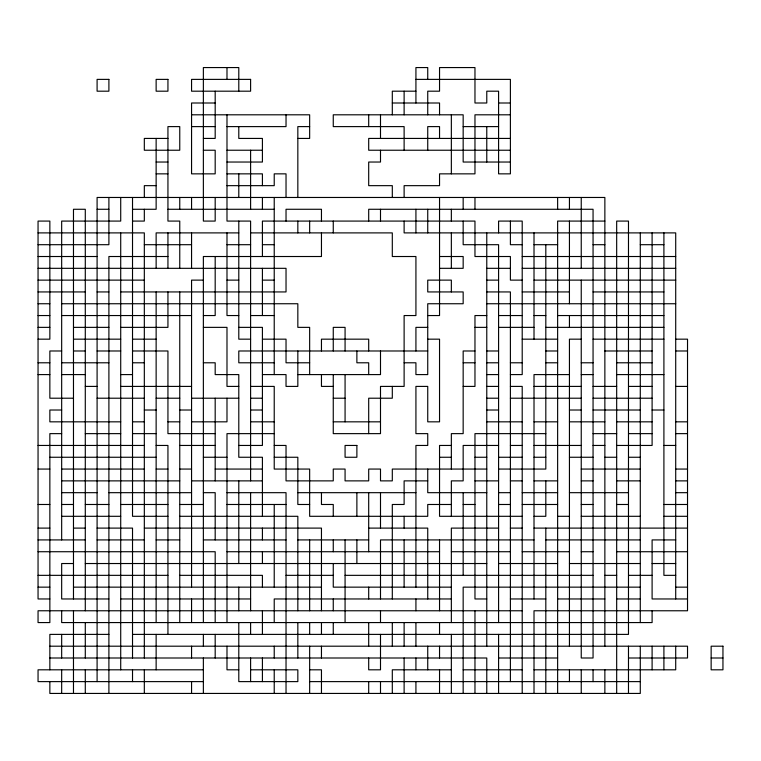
<?xml version="1.0" encoding="UTF-8"?>
<svg xmlns="http://www.w3.org/2000/svg" width="761" height="761" viewBox="0 0 761 761"><rect width="100%" height="100%" fill="white"/><g stroke="black" fill="none" stroke-linecap="round" stroke-linejoin="round"><path stroke-width="1.14" d="M415.925 79.382L510.393 79.382L510.393 173.85L498.588 173.85L498.588 91.187L486.774 91.187L486.774 103.001L474.969 103.001L474.969 67.567L439.544 67.567L439.544 91.187L427.739 91.187L427.739 114.806M415.925 91.187L392.305 91.187L392.305 114.806M215.182 103.001L191.563 103.001L191.563 173.85L215.182 173.85L215.182 150.231L203.368 150.231M392.305 103.001L439.544 103.001L439.544 114.806M498.588 103.001L510.393 103.001M191.563 114.806L309.651 114.806L309.651 138.426L297.836 138.426M510.393 114.806L474.969 114.806L474.969 173.85L439.544 173.85L439.544 185.655L404.12 185.655L404.12 197.47M191.563 126.611L215.182 126.611M226.987 126.611L286.031 126.611L286.031 114.806M309.651 126.611L297.836 126.611L297.836 197.47M463.164 126.611L498.588 126.611M167.943 138.426L144.324 138.426L144.324 150.231L179.758 150.231L179.758 126.611L167.943 126.611L167.943 221.08L179.758 221.08L179.758 268.319M203.368 138.426L215.182 138.426L215.182 91.187M510.393 138.426L368.695 138.426L368.695 150.231L510.393 150.231M226.987 150.231L262.412 150.231M156.138 162.036L167.943 162.036M226.987 162.036L262.412 162.036L262.412 138.426L238.792 138.426L238.792 126.611M510.393 162.036L463.164 162.036L463.164 114.806L333.261 114.806L333.261 126.611L404.12 126.611L404.12 150.231M156.138 173.85L167.943 173.85M226.987 173.85L262.412 173.85L262.412 185.655M156.138 185.655L144.324 185.655L144.324 197.47M226.987 185.655L274.226 185.655L274.226 173.85L286.031 173.85L286.031 197.47M97.094 209.275L108.899 209.275M132.519 209.275L156.138 209.275L156.138 138.426M167.943 209.275L274.226 209.275M132.519 221.08L144.324 221.08L144.324 209.275M604.862 221.08L557.632 221.08L557.632 693.433M38.05 232.895L144.324 232.895L144.324 657.999M238.792 232.895L156.138 232.895L156.138 268.319M250.607 232.895L392.305 232.895L392.305 256.514L415.925 256.514L415.925 315.549L404.12 315.549L404.12 386.407L380.5 386.407L380.5 433.637L333.261 433.637L333.261 374.593M38.05 244.7L108.899 244.7L108.899 197.47M144.324 244.7L191.563 244.7M226.987 244.7L250.607 244.7M262.412 244.7L274.226 244.7M522.208 244.7L510.393 244.7L510.393 221.08M534.013 244.7L557.632 244.7M593.057 244.7L604.862 244.7M640.286 244.7L663.906 244.7M38.05 256.514L97.094 256.514M167.943 256.514L108.899 256.514L108.899 693.433M439.544 256.514L463.164 256.514L463.164 268.319L439.544 268.319M522.208 256.514L675.711 256.514M38.05 268.319L286.031 268.319L286.031 291.939L120.714 291.939M486.774 268.319L510.393 268.319M522.208 268.319L675.711 268.319M38.05 280.124L144.324 280.124M203.368 280.124L191.563 280.124L191.563 587.15M226.987 280.124L238.792 280.124M262.412 280.124L274.226 280.124M486.774 280.124L498.588 280.124M522.208 280.124L510.393 280.124L510.393 256.514L474.969 256.514L474.969 221.08L262.412 221.08L262.412 256.514M534.013 280.124L675.711 280.124M38.05 291.939L85.289 291.939M97.094 291.939L108.899 291.939M486.774 291.939L510.393 291.939L510.393 681.618M522.208 291.939L569.437 291.939M593.057 291.939L663.906 291.939M38.05 303.744L49.855 303.744M61.67 303.744L297.836 303.744L297.836 327.363L309.651 327.363L309.651 374.593M486.774 303.744L675.711 303.744M38.05 315.549L49.855 315.549M61.67 315.549L191.563 315.549M203.368 315.549L215.182 315.549L215.182 256.514M238.792 315.549L226.987 315.549L226.987 232.895M250.607 315.549L274.226 315.549M427.739 315.549L439.544 315.549L439.544 197.47M486.774 315.549L474.969 315.549L474.969 386.407L463.164 386.407M498.588 315.549L522.208 315.549M534.013 315.549L545.818 315.549M557.632 315.549L663.906 315.549M38.05 327.363L49.855 327.363M73.475 327.363L108.899 327.363M120.714 327.363L167.943 327.363L167.943 291.939M203.368 327.363L226.987 327.363L226.987 386.407L238.792 386.407M238.792 327.363L262.412 327.363L262.412 445.451L238.792 445.451M427.739 327.363L415.925 327.363L415.925 350.983M474.969 327.363L486.774 327.363M498.588 327.363L534.013 327.363M545.818 327.363L663.906 327.363M38.05 339.168L49.855 339.168L49.855 221.08L38.05 221.08L38.05 598.964L49.855 598.964M73.475 339.168L120.714 339.168M132.519 339.168L156.138 339.168M250.607 339.168L238.792 339.168L238.792 221.08M262.412 339.168L286.031 339.168L286.031 362.788L309.651 362.788M427.739 339.168L439.544 339.168L439.544 421.832L427.739 421.832L427.739 386.407L415.925 386.407L415.925 433.637L427.739 433.637L427.739 445.451L415.925 445.451L415.925 587.15M522.208 339.168L557.632 339.168M581.242 339.168L569.437 339.168L569.437 646.194M593.057 339.168L663.906 339.168M675.711 339.168L687.525 339.168L687.525 610.769L534.013 610.769L534.013 693.433M61.67 350.983L49.855 350.983L49.855 398.212L73.475 398.212M73.475 350.983L85.289 350.983M97.094 350.983L120.714 350.983M132.519 350.983L167.943 350.983L167.943 433.637L215.182 433.637M427.739 350.983L238.792 350.983L238.792 362.788L274.226 362.788M474.969 350.983L463.164 350.983L463.164 433.637L451.349 433.637L451.349 469.061M486.774 350.983L498.588 350.983M545.818 350.983L557.632 350.983M604.862 350.983L652.101 350.983M675.711 350.983L687.525 350.983M38.05 362.788L49.855 362.788M61.67 362.788L108.899 362.788M132.519 362.788L144.324 362.788M203.368 362.788L215.182 362.788L215.182 374.593L238.792 374.593L238.792 457.256L262.412 457.256L262.412 516.3M404.12 362.788L415.925 362.788L415.925 374.593L427.739 374.593L427.739 303.744L463.164 303.744L463.164 291.939L427.739 291.939L427.739 280.124L451.349 280.124L451.349 291.939M463.164 362.788L474.969 362.788M486.774 362.788L498.588 362.788M510.393 362.788L522.208 362.788M545.818 362.788L557.632 362.788M581.242 362.788L593.057 362.788M616.676 362.788L652.101 362.788M38.05 374.593L49.855 374.593M61.67 374.593L85.289 374.593M120.714 374.593L132.519 374.593M262.412 374.593L286.031 374.593L286.031 386.407L297.836 386.407L297.836 350.983M297.836 374.593L380.5 374.593L380.5 350.983M486.774 374.593L498.588 374.593M510.393 374.593L522.208 374.593L522.208 221.08L498.588 221.08L498.588 232.895M569.437 374.593L534.013 374.593L534.013 598.964M581.242 374.593L593.057 374.593M616.676 374.593L663.906 374.593M85.289 386.407L97.094 386.407M120.714 386.407L191.563 386.407M250.607 386.407L274.226 386.407L274.226 469.061L309.651 469.061L309.651 516.3L427.739 516.3L427.739 504.486L451.349 504.486M333.261 386.407L321.456 386.407L321.456 374.593M486.774 386.407L498.588 386.407M510.393 386.407L522.208 386.407L522.208 693.433M534.013 386.407L581.242 386.407M593.057 386.407L616.676 386.407M628.481 386.407L652.101 386.407M675.711 386.407L687.525 386.407M97.094 398.212L144.324 398.212M156.138 398.212L179.758 398.212M191.563 398.212L238.792 398.212M250.607 398.212L262.412 398.212M333.261 398.212L345.075 398.212M486.774 398.212L498.588 398.212M510.393 398.212L581.242 398.212M593.057 398.212L652.101 398.212M61.67 410.017L49.855 410.017L49.855 421.832L120.714 421.832M144.324 410.017L156.138 410.017M179.758 410.017L191.563 410.017M250.607 410.017L262.412 410.017M486.774 410.017L498.588 410.017M569.437 410.017L581.242 410.017M593.057 410.017L640.286 410.017M652.101 410.017L663.906 410.017M132.519 421.832L144.324 421.832M167.943 421.832L179.758 421.832M191.563 421.832L226.987 421.832L226.987 398.212M250.607 421.832L274.226 421.832M333.261 421.832L380.5 421.832M486.774 421.832L522.208 421.832M534.013 421.832L557.632 421.832M569.437 421.832L604.862 421.832M616.676 421.832L652.101 421.832M675.711 421.832L687.525 421.832M61.67 433.637L49.855 433.637L49.855 622.574L38.05 622.574L38.05 610.769L522.208 610.769M85.289 433.637L120.714 433.637M132.519 433.637L156.138 433.637M274.226 433.637L226.987 433.637L226.987 622.574M545.818 433.637L474.969 433.637L474.969 598.964L486.774 598.964M593.057 433.637L616.676 433.637M628.481 433.637L652.101 433.637M675.711 433.637L687.525 433.637M38.05 445.451L144.324 445.451M156.138 445.451L167.943 445.451L167.943 634.389M179.758 445.451L215.182 445.451M274.226 445.451L286.031 445.451L286.031 480.876L333.261 480.876L333.261 469.061L345.075 469.061L345.075 480.876L368.695 480.876L368.695 469.061L380.5 469.061L380.5 480.876L392.305 480.876L392.305 469.061L486.774 469.061M451.349 445.451L439.544 445.451L439.544 516.3L522.208 516.3M498.588 445.451L463.164 445.451L463.164 480.876L451.349 480.876L451.349 516.3M510.393 445.451L522.208 445.451M534.013 445.451L581.242 445.451M593.057 445.451L604.862 445.451M616.676 445.451L652.101 445.451L652.101 232.895M663.906 445.451L675.711 445.451M49.855 457.256L156.138 457.256M203.368 457.256L226.987 457.256M274.226 457.256L297.836 457.256L297.836 504.486L309.651 504.486M439.544 457.256L451.349 457.256M474.969 457.256L486.774 457.256M498.588 457.256L522.208 457.256M534.013 457.256L545.818 457.256M569.437 457.256L593.057 457.256M604.862 457.256L616.676 457.256M628.481 457.256L640.286 457.256M38.05 469.061L49.855 469.061M61.67 469.061L144.324 469.061M156.138 469.061L167.943 469.061M179.758 469.061L191.563 469.061M215.182 469.061L262.412 469.061M498.588 469.061L545.818 469.061L545.818 244.7M581.242 469.061L640.286 469.061M675.711 469.061L687.525 469.061M61.67 480.876L179.758 480.876M191.563 480.876L262.412 480.876M427.739 480.876L404.12 480.876L404.12 504.486L392.305 504.486L392.305 598.964M474.969 480.876L498.588 480.876M510.393 480.876L522.208 480.876M534.013 480.876L557.632 480.876M581.242 480.876L593.057 480.876M616.676 480.876L640.286 480.876M675.711 480.876L687.525 480.876M61.67 492.681L97.094 492.681M108.899 492.681L191.563 492.681M203.368 492.681L215.182 492.681L215.182 539.92M226.987 492.681L286.031 492.681L286.031 693.433M297.836 492.681L415.925 492.681M486.774 492.681L427.739 492.681L427.739 469.061M498.588 492.681L510.393 492.681M522.208 492.681L557.632 492.681M569.437 492.681L628.481 492.681M675.711 492.681L687.525 492.681M38.05 504.486L49.855 504.486M61.67 504.486L73.475 504.486M85.289 504.486L108.899 504.486M120.714 504.486L167.943 504.486M179.758 504.486L203.368 504.486M226.987 504.486L286.031 504.486M463.164 504.486L474.969 504.486M498.588 504.486L510.393 504.486M522.208 504.486L557.632 504.486M581.242 504.486L593.057 504.486M616.676 504.486L628.481 504.486M663.906 504.486L687.525 504.486M61.67 516.3L120.714 516.3M167.943 516.3L132.519 516.3L132.519 197.47M179.758 516.3L297.836 516.3L297.836 610.769M534.013 516.3L545.818 516.3L545.818 480.876M557.632 516.3L569.437 516.3M581.242 516.3L640.286 516.3M663.906 516.3L687.525 516.3M38.05 528.105L49.855 528.105M73.475 528.105L85.289 528.105M97.094 528.105L132.519 528.105L132.519 657.999M144.324 528.105L321.456 528.105L321.456 610.769M368.695 528.105L427.739 528.105L427.739 598.964M498.588 528.105L451.349 528.105L451.349 622.574M510.393 528.105L522.208 528.105M534.013 528.105L687.525 528.105M38.05 539.92L85.289 539.92M97.094 539.92L144.324 539.92M156.138 539.92L179.758 539.92M203.368 539.92L286.031 539.92M297.836 539.92L368.695 539.92M534.013 539.92L380.5 539.92L380.5 598.964M545.818 539.92L640.286 539.92M675.711 539.92L652.101 539.92L652.101 598.964L687.525 598.964M38.05 551.725L215.182 551.725L215.182 622.574M226.987 551.725L439.544 551.725M451.349 551.725L510.393 551.725M522.208 551.725L569.437 551.725M581.242 551.725L593.057 551.725M616.676 551.725L687.525 551.725M73.475 563.53L61.67 563.53L61.67 598.964L108.899 598.964M85.289 563.53L486.774 563.53M498.588 563.53L557.632 563.53M569.437 563.53L640.286 563.53M652.101 563.53L675.711 563.53M38.05 575.345L167.943 575.345M179.758 575.345L262.412 575.345L262.412 587.15M286.031 575.345L333.261 575.345M345.075 575.345L593.057 575.345M604.862 575.345L616.676 575.345M628.481 575.345L652.101 575.345M675.711 575.345L663.906 575.345L663.906 232.895M38.05 587.15L49.855 587.15M73.475 587.15L321.456 587.15M451.349 587.15L333.261 587.15L333.261 563.53M640.286 587.15L463.164 587.15L463.164 693.433M675.711 587.15L687.525 587.15M120.714 598.964L250.607 598.964M451.349 598.964L274.226 598.964L274.226 622.574M510.393 598.964L545.818 598.964M557.632 598.964L604.862 598.964M616.676 598.964L640.286 598.964M108.899 634.389L49.855 634.389L49.855 669.813M132.519 634.389L628.481 634.389L628.481 221.08L616.676 221.08L616.676 693.433M49.855 646.194L687.525 646.194L687.525 657.999L628.481 657.999M49.855 657.999L486.774 657.999L486.774 693.433M498.588 657.999L557.632 657.999M711.145 657.999L722.95 657.999M203.368 669.813L38.05 669.813L38.05 681.618L203.368 681.618M238.792 669.813L226.987 669.813L226.987 646.194M250.607 669.813L297.836 669.813L297.836 681.618L238.792 681.618L238.792 622.574M309.651 669.813L321.456 669.813L321.456 693.433M451.349 669.813L392.305 669.813L392.305 693.433M463.164 669.813L522.208 669.813M534.013 669.813L675.711 669.813L675.711 646.194M309.651 681.618L640.286 681.618M675.711 598.964L675.711 232.895L404.12 232.895L404.12 221.08M663.906 646.194L663.906 669.813M652.101 610.769L652.101 622.574L61.67 622.574L61.67 610.769M652.101 646.194L652.101 669.813M640.286 232.895L640.286 622.574M640.286 646.194L640.286 693.433L49.855 693.433L49.855 681.618M628.481 646.194L628.481 693.433M604.862 646.194L604.862 197.47L97.094 197.47L97.094 681.618M604.862 669.813L604.862 693.433M593.057 669.813L593.057 681.618M581.242 197.47L581.242 268.319M581.242 280.124L581.242 657.999L593.057 657.999L593.057 209.275L368.695 209.275L368.695 221.08M581.242 669.813L581.242 693.433M569.437 197.47L569.437 209.275M569.437 221.08L569.437 303.744M569.437 315.549L569.437 327.363M569.437 669.813L569.437 681.618M557.632 197.47L557.632 209.275M545.818 528.105L545.818 693.433M534.013 232.895L534.013 339.168M498.588 622.574L498.588 244.7L463.164 244.7L463.164 221.08M498.588 634.389L498.588 693.433M486.774 126.611L486.774 162.036M486.774 232.895L486.774 646.194M474.969 197.47L474.969 209.275M474.969 610.769L474.969 693.433M463.164 197.47L463.164 209.275M463.164 492.681L463.164 575.345M451.349 114.806L451.349 173.85M451.349 209.275L451.349 221.08M451.349 232.895L451.349 268.319M451.349 634.389L451.349 693.433M439.544 138.426L439.544 126.611L427.739 126.611L427.739 150.231M439.544 539.92L439.544 610.769M439.544 622.574L439.544 634.389M439.544 646.194L439.544 657.999M439.544 669.813L439.544 693.433M427.739 79.382L427.739 67.567L415.925 67.567L415.925 103.001M427.739 209.275L427.739 232.895M427.739 646.194L427.739 669.813M415.925 209.275L415.925 232.895M415.925 598.964L415.925 610.769M415.925 622.574L415.925 646.194M415.925 657.999L415.925 669.813M415.925 681.618L415.925 693.433M404.12 91.187L404.12 114.806M404.12 516.3L404.12 528.105M404.12 539.92L404.12 587.15M404.12 622.574L404.12 646.194M404.12 657.999L404.12 693.433M392.305 197.47L392.305 185.655L368.695 185.655L368.695 162.036L380.5 162.036L380.5 150.231M392.305 386.407L392.305 398.212L368.695 398.212L368.695 433.637M392.305 622.574L392.305 646.194M380.5 114.806L380.5 138.426M380.5 209.275L380.5 221.08M380.5 492.681L380.5 528.105M380.5 610.769L380.5 622.574M380.5 634.389L380.5 669.813L368.695 669.813L368.695 657.999M380.5 681.618L380.5 693.433M368.695 114.806L368.695 126.611M368.695 350.983L368.695 339.168L321.456 339.168L321.456 350.983M368.695 374.593L368.695 362.788L356.88 362.788L356.88 350.983M368.695 492.681L368.695 551.725M368.695 587.15L368.695 598.964M368.695 622.574L368.695 646.194M368.695 681.618L368.695 693.433M356.88 492.681L356.88 516.3M356.88 539.92L356.88 563.53M345.075 350.983L345.075 327.363L333.261 327.363L333.261 350.983M345.075 374.593L345.075 421.832M345.075 539.92L345.075 622.574M333.261 221.08L333.261 232.895M333.261 516.3L333.261 504.486L321.456 504.486L321.456 492.681M333.261 539.92L333.261 551.725M333.261 598.964L333.261 610.769M333.261 622.574L333.261 634.389M321.456 221.08L321.456 209.275L286.031 209.275L286.031 221.08M321.456 232.895L321.456 256.514L203.368 256.514L203.368 622.574M321.456 622.574L321.456 634.389M321.456 646.194L321.456 657.999M309.651 221.08L309.651 232.895M309.651 539.92L309.651 610.769M309.651 622.574L309.651 634.389M309.651 646.194L309.651 693.433M297.836 221.08L297.836 232.895M297.836 622.574L297.836 657.999M274.226 197.47L274.226 374.593M274.226 504.486L274.226 587.15M274.226 646.194L274.226 657.999M274.226 669.813L274.226 693.433M262.412 197.47L262.412 209.275M262.412 268.319L262.412 315.549M262.412 528.105L262.412 539.92M262.412 551.725L262.412 563.53M262.412 610.769L262.412 634.389M262.412 657.999L262.412 681.618M250.607 150.231L250.607 209.275M250.607 480.876L250.607 221.08L226.987 221.08L226.987 114.806M250.607 492.681L250.607 610.769M250.607 622.574L250.607 634.389M250.607 657.999L250.607 681.618M238.792 91.187L238.792 67.567L203.368 67.567L203.368 221.08L215.182 221.08L215.182 197.47M238.792 173.85L238.792 197.47M238.792 480.876L238.792 563.53M238.792 587.15L238.792 610.769M226.987 67.567L226.987 79.382M215.182 398.212L215.182 480.876M215.182 634.389L215.182 657.999M203.368 634.389L203.368 646.194M203.368 657.999L203.368 693.433M191.563 197.47L191.563 209.275M191.563 232.895L191.563 268.319M191.563 598.964L191.563 622.574M191.563 646.194L191.563 657.999M191.563 681.618L191.563 693.433M179.758 197.47L179.758 209.275M179.758 291.939L179.758 622.574M167.943 232.895L167.943 268.319M156.138 291.939L156.138 622.574M156.138 634.389L156.138 669.813M144.324 669.813L144.324 693.433M132.519 669.813L132.519 681.618M120.714 197.47L120.714 221.08L61.67 221.08L61.67 539.92M120.714 232.895L120.714 669.813M85.289 610.769L85.289 209.275L73.475 209.275L73.475 598.964M85.289 622.574L85.289 657.999M85.289 669.813L85.289 693.433M73.475 610.769L73.475 693.433M61.67 634.389L61.67 657.999M61.67 669.813L61.67 693.433M108.899 79.382L97.094 79.382L97.094 91.187L108.899 91.187L108.899 79.382M167.943 79.382L156.138 79.382L156.138 91.187L167.943 91.187L167.943 79.382M250.607 79.382L191.563 79.382L191.563 91.187L250.607 91.187L250.607 79.382M356.88 445.451L345.075 445.451L345.075 457.256L356.88 457.256L356.88 445.451M722.95 646.194L711.145 646.194L711.145 669.813L722.95 669.813L722.95 646.194"/></g></svg>
